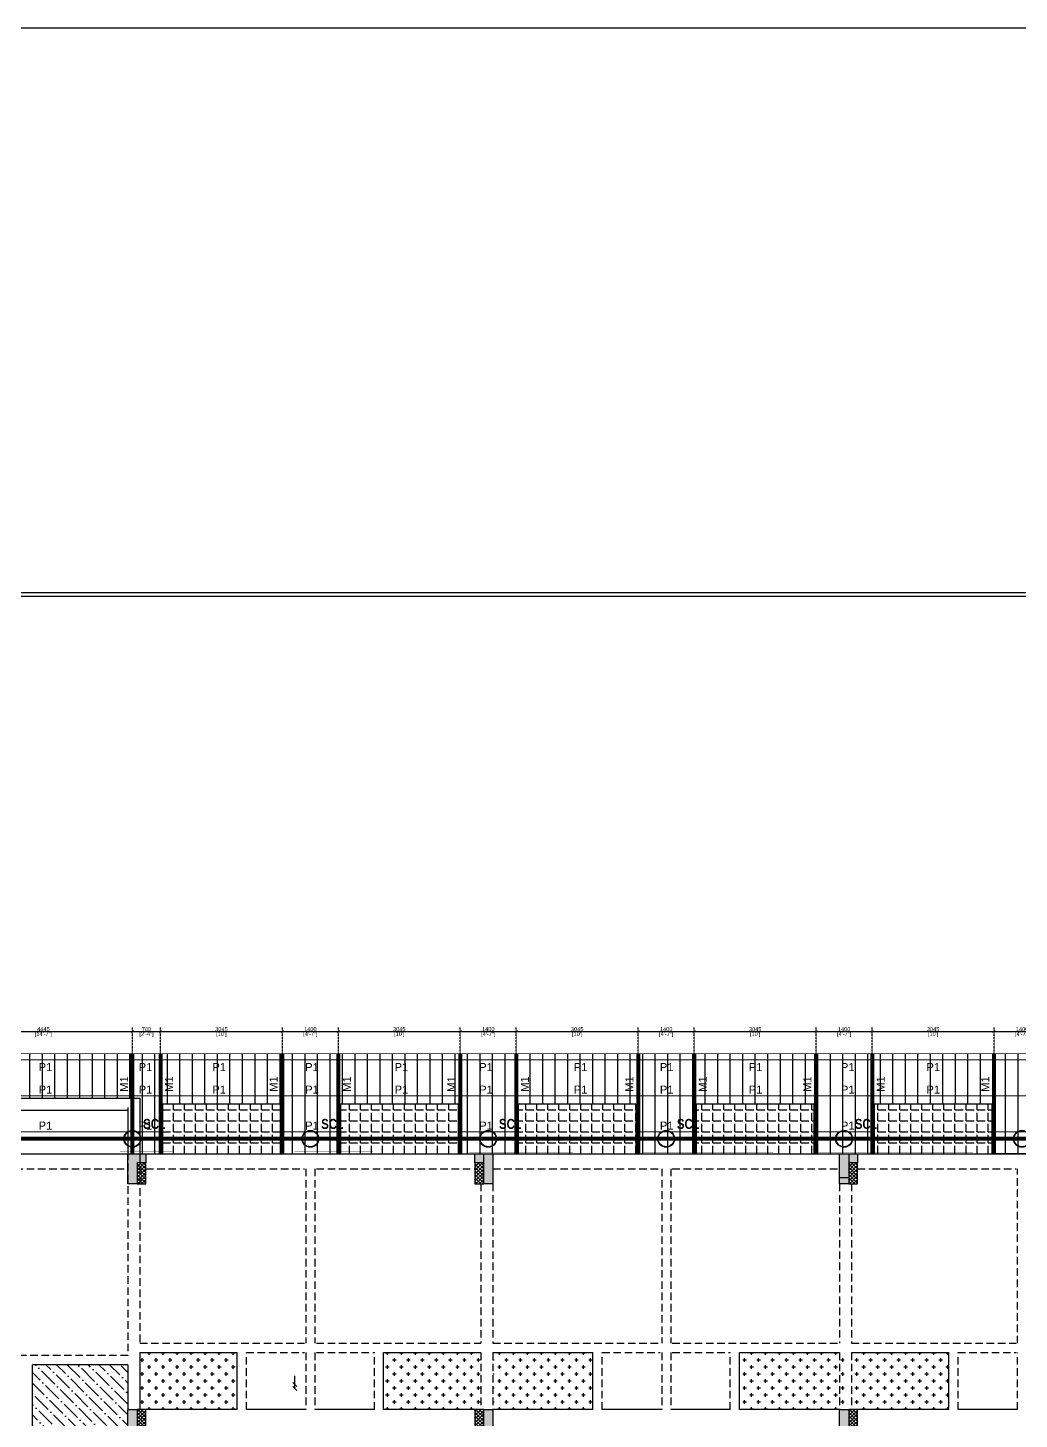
# Model space of a CAD drawing. Header units: millimetres. Extents: x 149548 to 2069915, y -1587483 to -1219800.
# Drawn here: x 1849325 to 1874092, y -1507633 to -1472868 of the extents above; entities that cross this region are included whole.
import ezdxf

# ---------------------------------------------------------------- set-up
doc = ezdxf.new("R2010")
doc.units = ezdxf.units.MM
doc.header["$MEASUREMENT"] = 0
doc.header["$PDMODE"] = 98
for name, pattern in [('ACAD_ISO02W100', [15, 12, -3]), ('CONTINOUS', [0]), ('DASHED', [0.75, 0.5, -0.25]), ('HIDDEN', [0.375, 0.25, -0.125])]:
    doc.linetypes.add(name, pattern=pattern)
doc.layers.add('BEAM NO.', color=7, linetype='Continuous', lineweight=30)
doc.layers.add('DETAIL', color=1, linetype='Continuous', lineweight=25)
for name, color, linetype in [('BEAM-230X450', 31, 'Continuous'), ('BEAM-230X600', 150, 'Continuous'), ('BEAM-300X600', 4, 'Continuous'), ('BEAM-300X900', 35, 'Continuous'), ('BEAM-375X900', 22, 'Continuous'), ('BEAM-450X750', 134, 'Continuous'), ('Projection', 5, 'Continuous'), ('Roof', 7, 'Continuous'), ('SHED', 7, 'Continuous'), ('Steel Col', 2, 'Continuous'), ('Str. Layout', 7, 'Continuous'), ('STR.COLUMN', 1, 'Continuous'), ('SUNK-HATCH', 8, 'Continuous')]:
    doc.layers.add(name, color=color, linetype=linetype)
doc.styles.add('G3-TEXT', font='ARIALNB.TTF', dxfattribs={"height": 3})
doc.styles.add('RS', font='romans.shx', dxfattribs={"width": 0.9})
doc.styles.get("Standard").update_dxf_attribs({"font": 'arial.ttf'})
doc.styles.add('style1', font='arial.ttf')
doc.dimstyles.new('DIM 1-50', dxfattribs={"dimtxt": 100, "dimasz": 75, "dimexe": 100, "dimexo": 1, "dimgap": 10, "dimtad": 1, "dimdec": 0, "dimrnd": 5, "dimzin": 0, "dimdsep": 46, "dimtxsty": 'Standard', "dimblk": 'ARCHTICK', "dimcen": 100, "dimdle": 100, "dimclrd": 256, "dimclre": 256, "dimclrt": 256, "dimadec": 0, "dimazin": 0, "dimtfac": 1, "dimtdec": 0, "dimtix": 1, "dimtofl": 0, "dimtmove": 1, "dimatfit": 3, "dimldrblk": 'OPEN90', "dimfxl": 1, "dimtolj": 1, "dimtzin": 0, "dimlwd": -1, "dimlwe": -1, "dimarcsym": 0})
doc.dimstyles.new('KRUNAL-MM', dxfattribs={"dimtxt": 50, "dimasz": 35, "dimexe": 25, "dimexo": 0, "dimgap": 15, "dimtad": 1, "dimdec": 0, "dimzin": 0, "dimdsep": 46, "dimtxsty": 'RS', "dimblk": 'OBLIQUE', "dimcen": 0, "dimdle": 25, "dimclrd": 256, "dimclre": 256, "dimclrt": 7, "dimadec": 0, "dimazin": 0, "dimtfac": 1, "dimtdec": 0, "dimtix": 1, "dimtmove": 0, "dimatfit": 2, "dimfxl": 1, "dimtolj": 1, "dimtzin": 0, "dimlwd": -1, "dimlwe": -1, "dimarcsym": 0})
pattern_1 = [(0, (38788.41986784874, -101253.6091188269), (175, 175), [87.5, -262.5]), (90, (38832.16986784874, -101297.3591188269), (-175, 175), [87.5, -262.5])]
pattern_2 = [(0, (38788.41986784874, -101253.6091188269), (0, 275), [200, -75]), (90, (38788.41986784874, -101253.6091188269), (-275, 1.683889348827611e-14), [200, -75])]

# ---------------------------------------------------------------- blocks, each defined once
blk = doc.blocks.new('Steel Col')
at = {"layer": 'Steel Col', "color": 2}
for radius in [210, 200]:
    blk.add_circle((1997102.074790691, -1500610.347027284), radius, dxfattribs=at)
blk = doc.blocks.new('Elevation_Col')
at = {"layer": 'Steel Col', "color": 251}
for p in [(-192843.4698170533, 101236.5403035535), (-188398.4698170533, 101236.5403026594), (-183953.4698170533, 101236.5403026594), (-179505.9426342857, 101236.5309587775), (-175063.4698170533, 101236.5403026615), (-170618.4698170533, 101236.5403026612), (-166173.4698170533, 101236.5403026594), (-161728.4698170533, 101236.5403026612), (-157283.4698170533, 101236.5403026594), (-152838.4698170533, 101236.5403026612), (-148393.4698170533, 101236.5403038862), (-143948.4698170533, 101236.5403052568), (-183950.9667838672, 78274.65156425373), (-179507.382408431, 78274.65156425373), (-175062.1999035315, 78274.65156425373), (-170617.0173986317, 78274.65156425373), (-166170.9678249373, 78274.65156425373), (-161725.9678249373, 78274.65156425373), (-157280.9667792073, 78274.65156425373)]:
    blk.add_blockref('Steel Col', p, dxfattribs=at)
blk = doc.blocks.new('Roof_SF Lvl')
at = {"layer": 'Roof', "transparency": 33554559}
h = blk.add_hatch(dxfattribs=at)
h.set_pattern_fill('ANSI31', color=8, scale=2500.000000000006, angle=45)
h.set_pattern_definition([(90, (0, 0), (-312.5, 1.91351062366774e-14), [])])
h.paths.add_polyline_path([(1842697.024841111, -1499612.477389303), (1852054.524842002, -1499612.477389315), (1852054.524842007, -1501001.041807453), (1852696.980490111, -1501001.041807456), (1852696.980490111, -1499751.041807399), (1855626.980490111, -1499751.041807399), (1855626.980490111, -1501001.041807454), (1857142.024841997, -1501001.041807399), (1857142.024841997, -1499751.041807399), (1860072.024841997, -1499751.041807399), (1860072.024841997, -1501001.041807454), (1861587.024841997, -1501001.041807399), (1861587.024841997, -1499751.041807399), (1864517.024841997, -1499751.041777981), (1864517.024854548, -1501001.041807454), (1866032.069193884, -1501001.041807399), (1866032.069193884, -1499751.041807399), (1868962.069193884, -1499751.041807399), (1868962.069193884, -1501001.041807455), (1870477.069193884, -1501001.041807399), (1870477.069193884, -1499751.041807399), (1873407.069193884, -1499751.041807399), (1873407.069193884, -1501001.041807455), (1874922.113545771, -1501001.041807399), (1874922.113545771, -1499751.041807399), (1877852.113545771, -1499751.041807399), (1877852.113545771, -1501001.041807455), (1883524.524841997, -1501001.041807456), (1883524.524846952, -1501930.718021692), (1897217.497635167, -1498501.041807456), (1842697.024841113, -1498501.041807452)])
at = {"layer": 'Roof', "color": 6, "const_width": 10}
blk.add_lwpolyline([(1897224.497351541, -1498501.041807456), (1883525.314349696, -1501930.520376128), (1883524.524846952, -1501001.041807456), (1842697.024841114, -1501001.192797584), (1842697.02484111, -1498501.041807452)], close=True, dxfattribs=at)
blk = doc.blocks.new('COL')
at = {"layer": 'STR.COLUMN', "transparency": 33554687}
h = blk.add_hatch(color=256, dxfattribs=at)
h.dxf.hatch_style = 1
h.paths.add_polyline_path([(1813036.104974094, -1399748.806724623), (1813486.104974095, -1399748.806724623), (1813486.104974095, -1399978.806724624), (1813266.104974095, -1399978.806724624), (1813266.104974095, -1400498.806724623), (1813036.104974094, -1400498.806724623)])
at = {"layer": 'STR.COLUMN'}
h = blk.add_hatch(dxfattribs=at)
h.set_pattern_fill('ANSI37', color=8, scale=500)
h.set_pattern_definition([(45, (-37779.99999999953, -222356.3531173824), (-44.19417382415923, 44.19417382415923), []), (135, (-37779.99999999953, -222356.3531173824), (-44.19417382415922, -44.19417382415921), [])])
h.paths.add_polyline_path([(1813266.104974095, -1400498.806724623), (1813486.104974095, -1400498.806724623), (1813486.104974095, -1399978.806724624), (1813266.104974095, -1399978.806724624)])
at = {"layer": 'STR.COLUMN', "transparency": 33554687}
h = blk.add_hatch(color=256, dxfattribs=at)
h.dxf.hatch_style = 1
h.paths.add_polyline_path([(1822156.104974095, -1399748.806724623), (1822156.104974095, -1400498.806724623), (1821926.104974095, -1400498.806724623), (1821926.104974095, -1399978.806724624), (1821706.104974095, -1399978.806724624), (1821706.104974095, -1399748.806724623)])
at = {"layer": 'STR.COLUMN'}
h = blk.add_hatch(dxfattribs=at)
h.set_pattern_fill('ANSI37', color=8, scale=500)
h.set_pattern_definition([(45, (-29339.99999999953, -222356.3531173824), (-44.19417382415923, 44.19417382415923), []), (135, (-29339.99999999953, -222356.3531173824), (-44.19417382415922, -44.19417382415921), [])])
h.paths.add_polyline_path([(1821706.104974095, -1400498.806724623), (1821926.104974095, -1400498.806724623), (1821926.104974095, -1399978.806724624), (1821706.104974095, -1399978.806724624)])
at = {"layer": 'STR.COLUMN', "transparency": 33554687}
h = blk.add_hatch(color=256, dxfattribs=at)
h.dxf.hatch_style = 1
h.paths.add_polyline_path([(1821926.104974095, -1399748.806724623), (1821926.104974095, -1400498.806724623), (1822156.104974095, -1400498.806724623), (1822156.104974095, -1399748.806724623)])
h = blk.add_hatch(color=256, dxfattribs=at)
h.dxf.hatch_style = 1
h.paths.add_polyline_path([(1830816.104974095, -1399748.806724623), (1830816.104974095, -1400348.806724623), (1831046.104974095, -1400348.806724623), (1831046.104974095, -1399748.806724623)])
h = blk.add_hatch(color=256, dxfattribs=at)
h.dxf.hatch_style = 1
h.paths.add_polyline_path([(1830816.104974095, -1399748.806724623), (1831266.104974095, -1399748.806724623), (1831266.104974095, -1399978.806724624), (1831046.104974095, -1399978.806724624), (1831046.104974095, -1400498.806724623), (1830816.104974095, -1400498.806724623)])
at = {"layer": 'STR.COLUMN'}
h = blk.add_hatch(dxfattribs=at)
h.set_pattern_fill('ANSI37', color=8, scale=500)
h.set_pattern_definition([(45, (-19999.99999999953, -222356.3531173824), (-44.19417382415923, 44.19417382415923), []), (135, (-19999.99999999953, -222356.3531173824), (-44.19417382415922, -44.19417382415921), [])])
h.paths.add_polyline_path([(1831046.104974095, -1400498.806724623), (1831266.104974095, -1400498.806724623), (1831266.104974095, -1399978.806724624), (1831046.104974095, -1399978.806724624)])
at = {"layer": 'STR.COLUMN', "transparency": 33554687}
h = blk.add_hatch(color=256, dxfattribs=at)
h.dxf.hatch_style = 1
h.paths.add_polyline_path([(1813036.104974095, -1406888.806724623), (1813036.104974095, -1406138.806724623), (1813266.104974095, -1406138.806724623), (1813266.104974095, -1406888.806724623)])
at = {"layer": 'STR.COLUMN'}
h = blk.add_hatch(dxfattribs=at)
h.set_pattern_fill('ANSI37', color=8, scale=500)
h.set_pattern_definition([(45, (-37779.99999999953, -228746.3531173824), (-44.19417382415923, 44.19417382415923), []), (135, (-37779.99999999953, -228746.3531173824), (-44.19417382415922, -44.19417382415921), [])])
h.paths.add_polyline_path([(1813266.104974095, -1406888.806724623), (1813486.104974095, -1406888.806724623), (1813486.104974095, -1406138.806724623), (1813266.104974095, -1406138.806724623)])
h = blk.add_hatch(dxfattribs=at)
h.set_pattern_fill('ANSI37', color=8, scale=500)
h.set_pattern_definition([(45, (-29339.99999999953, -228746.3531173824), (-44.19417382415923, 44.19417382415923), []), (135, (-29339.99999999953, -228746.3531173824), (-44.19417382415922, -44.19417382415921), [])])
h.paths.add_polyline_path([(1821706.104974095, -1406888.806724623), (1821926.104974095, -1406888.806724623), (1821926.104974095, -1406138.806724623), (1821706.104974095, -1406138.806724623)])
at = {"layer": 'STR.COLUMN', "transparency": 33554687}
h = blk.add_hatch(color=256, dxfattribs=at)
h.dxf.hatch_style = 1
h.paths.add_polyline_path([(1821926.104974095, -1406888.806724623), (1821926.104974095, -1406138.806724623), (1822156.104974095, -1406138.806724623), (1822156.104974095, -1406888.806724623)])
h = blk.add_hatch(color=256, dxfattribs=at)
h.dxf.hatch_style = 1
h.paths.add_polyline_path([(1830816.104974095, -1406888.806724623), (1830816.104974095, -1406138.806724623), (1831046.104974095, -1406138.806724623), (1831046.104974095, -1406888.806724623)])
at = {"layer": 'STR.COLUMN'}
h = blk.add_hatch(dxfattribs=at)
h.set_pattern_fill('ANSI37', color=8, scale=500)
h.set_pattern_definition([(45, (-19999.99999999953, -228746.3531173824), (-44.19417382415923, 44.19417382415923), []), (135, (-19999.99999999953, -228746.3531173824), (-44.19417382415922, -44.19417382415921), [])])
h.paths.add_polyline_path([(1831046.104974095, -1406888.806724623), (1831266.104974095, -1406888.806724623), (1831266.104974095, -1406138.806724623), (1831046.104974095, -1406138.806724623)])
at = {"layer": 'STR.COLUMN', "color": 5}
for points in [[(1813036.104974094, -1399748.806724623), (1813486.104974095, -1399748.806724623), (1813486.104974095, -1399978.806724624), (1813266.104974095, -1399978.806724624), (1813266.104974095, -1400498.806724623), (1813036.104974094, -1400498.806724623), (1813036.104974094, -1399748.806724623)], [(1830816.104974095, -1399748.806724623), (1831046.104974095, -1399748.806724623), (1831046.104974095, -1400348.806724623), (1830816.104974095, -1400348.806724623), (1830816.104974095, -1399748.806724623)], [(1830816.104974095, -1399748.806724623), (1831266.104974095, -1399748.806724623), (1831266.104974095, -1399978.806724624), (1831046.104974095, -1399978.806724624), (1831046.104974095, -1400498.806724623), (1830816.104974095, -1400498.806724623), (1830816.104974095, -1399748.806724623)], [(1813036.104974095, -1406138.806724623), (1813266.104974095, -1406138.806724623), (1813266.104974095, -1406888.806724623), (1813036.104974095, -1406888.806724623), (1813036.104974095, -1406138.806724623)], [(1830816.104974095, -1406138.806724623), (1831046.104974095, -1406138.806724623), (1831046.104974095, -1406888.806724623), (1830816.104974095, -1406888.806724623), (1830816.104974095, -1406138.806724623)]]:
    blk.add_lwpolyline(points, dxfattribs=at)
for points in [[(1813266.104974095, -1400498.806724623), (1813486.104974095, -1400498.806724623), (1813486.104974095, -1399978.806724624), (1813266.104974095, -1399978.806724624)], [(1822156.104974095, -1399748.806724623), (1822156.104974095, -1400498.806724623), (1821926.104974095, -1400498.806724623), (1821926.104974095, -1399978.806724624), (1821706.104974095, -1399978.806724624), (1821706.104974095, -1399748.806724623)], [(1821706.104974095, -1400498.806724623), (1821926.104974095, -1400498.806724623), (1821926.104974095, -1399978.806724624), (1821706.104974095, -1399978.806724624)], [(1821926.104974095, -1399748.806724623), (1822156.104974095, -1399748.806724623), (1822156.104974095, -1400498.806724623), (1821926.104974095, -1400498.806724623)], [(1831046.104974095, -1400498.806724623), (1831266.104974095, -1400498.806724623), (1831266.104974095, -1399978.806724624), (1831046.104974095, -1399978.806724624)], [(1813266.104974095, -1406888.806724623), (1813486.104974095, -1406888.806724623), (1813486.104974095, -1406138.806724623), (1813266.104974095, -1406138.806724623)], [(1821706.104974095, -1406888.806724623), (1821926.104974095, -1406888.806724623), (1821926.104974095, -1406138.806724623), (1821706.104974095, -1406138.806724623)], [(1822156.104974095, -1406138.806724623), (1822156.104974095, -1406888.806724623), (1821926.104974095, -1406888.806724623), (1821926.104974095, -1406138.806724623)], [(1831046.104974095, -1406888.806724623), (1831266.104974095, -1406888.806724623), (1831266.104974095, -1406138.806724623), (1831046.104974095, -1406138.806724623)]]:
    blk.add_lwpolyline(points, close=True, dxfattribs=at)
blk = doc.blocks.new('_Oblique')
at = {"color": 0, "linetype": 'ByBlock', "lineweight": -2}
blk.add_line((-0.5, -0.5), (0.5, 0.5), dxfattribs=at)
blk = doc.blocks.new('_ArchTick')
at = {"color": 0, "linetype": 'ByBlock', "const_width": 0.15}
blk.add_lwpolyline([(-0.5, -0.5), (0.5, 0.5)], dxfattribs=at)
blk = doc.blocks.new('*D274')
at = {"layer": 'Defpoints', "color": 0}
for p in [(1851937.024841487, -1497948.76038163), (1847492.024841487, -1498501.041808681), (1851937.024841487, -1498501.041808681)]:
    blk.add_point(p, dxfattribs=at)
at = {"layer": 'DETAIL', "linetype": 'ACAD_ISO02W100'}
blk.add_line((1847392.024841487, -1497948.76038163), (1852037.024841487, -1497948.76038163), dxfattribs=at)
at = {"layer": 'DETAIL', "linetype": 'DASHED'}
for p, q in [((1847492.024841487, -1498500.041808681), (1847492.024841487, -1497848.76038163)), ((1851937.024841487, -1498500.041808681), (1851937.024841487, -1497848.76038163))]:
    blk.add_line(p, q, dxfattribs=at)
at = {"layer": 'DETAIL', "linetype": 'ByBlock', "xscale": 75, "yscale": 75, "zscale": 75, "rotation": 180}
blk.add_blockref('_ArchTick', (1847492.024841487, -1497948.76038163), dxfattribs=at)
at = {"layer": 'DETAIL', "linetype": 'ByBlock', "xscale": 75, "yscale": 75, "zscale": 75}
blk.add_blockref('_ArchTick', (1851937.024841487, -1497948.76038163), dxfattribs=at)
at = {"layer": 'DETAIL', "char_height": 100, "attachment_point": 5}
for s, insert in [('\\A1;[14\'-7"]', (1849714.524841487, -1498022.846329789)), ('\\A1;4445', (1849714.524841487, -1497887.90772133))]:
    blk.add_mtext(s, dxfattribs=dict(at, insert=insert))
blk = doc.blocks.new('_Open90')
at = {"color": 0, "linetype": 'ByBlock', "lineweight": -2}
for p, q in [((0, 0), (-1, 0)), ((-0.5, 0.5), (0, 0)), ((0, 0), (-0.5, -0.5))]:
    blk.add_line(p, q, dxfattribs=at)
blk = doc.blocks.new('*D275')
at = {"layer": 'Defpoints', "color": 0}
for p in [(1852639.295858565, -1497948.76038163), (1851937.024841487, -1498501.041808681), (1852639.295858565, -1498501.041807453)]:
    blk.add_point(p, dxfattribs=at)
at = {"layer": 'DETAIL', "linetype": 'ACAD_ISO02W100'}
blk.add_line((1851837.024841487, -1497948.76038163), (1852739.295858565, -1497948.76038163), dxfattribs=at)
at = {"layer": 'DETAIL', "linetype": 'DASHED'}
for p, q in [((1851937.024841487, -1498500.041808681), (1851937.024841487, -1497848.76038163)), ((1852639.295858565, -1498500.041807453), (1852639.295858565, -1497848.76038163))]:
    blk.add_line(p, q, dxfattribs=at)
at = {"layer": 'DETAIL', "linetype": 'ByBlock', "xscale": 75, "yscale": 75, "zscale": 75, "rotation": 180}
blk.add_blockref('_ArchTick', (1851937.024841487, -1497948.76038163), dxfattribs=at)
at = {"layer": 'DETAIL', "linetype": 'ByBlock', "xscale": 75, "yscale": 75, "zscale": 75}
blk.add_blockref('_ArchTick', (1852639.295858565, -1497948.76038163), dxfattribs=at)
at = {"layer": 'DETAIL', "char_height": 100, "attachment_point": 5}
for s, insert in [('\\A1;[2\'-4"]', (1852288.160350026, -1498022.846329789)), ('\\A1;700', (1852288.160350026, -1497887.703082858))]:
    blk.add_mtext(s, dxfattribs=dict(at, insert=insert))
blk = doc.blocks.new('*D276')
at = {"layer": 'Defpoints', "color": 0}
for p in [(1855683.006365815, -1497948.76038163), (1852639.295858565, -1498501.041807453), (1855683.006365815, -1498501.041807453)]:
    blk.add_point(p, dxfattribs=at)
at = {"layer": 'DETAIL', "linetype": 'ACAD_ISO02W100'}
blk.add_line((1852539.295858565, -1497948.76038163), (1855783.006365815, -1497948.76038163), dxfattribs=at)
at = {"layer": 'DETAIL', "linetype": 'DASHED'}
for p, q in [((1852639.295858565, -1498500.041807453), (1852639.295858565, -1497848.76038163)), ((1855683.006365815, -1498500.041807453), (1855683.006365815, -1497848.76038163))]:
    blk.add_line(p, q, dxfattribs=at)
at = {"layer": 'DETAIL', "linetype": 'ByBlock', "xscale": 75, "yscale": 75, "zscale": 75, "rotation": 180}
blk.add_blockref('_ArchTick', (1852639.295858565, -1497948.76038163), dxfattribs=at)
at = {"layer": 'DETAIL', "linetype": 'ByBlock', "xscale": 75, "yscale": 75, "zscale": 75}
blk.add_blockref('_ArchTick', (1855683.006365815, -1497948.76038163), dxfattribs=at)
at = {"layer": 'DETAIL', "char_height": 100, "attachment_point": 5}
for s, insert in [('\\A1;3045', (1854161.15111219, -1497887.668976446)), ("\\A1;[10']", (1854161.15111219, -1498022.846329789))]:
    blk.add_mtext(s, dxfattribs=dict(at, insert=insert))
blk = doc.blocks.new('*D277')
at = {"layer": 'Defpoints', "color": 0}
for p in [(1857082.880234001, -1497948.76038163), (1855683.006365815, -1498501.041807453), (1857082.880234001, -1498501.041807453)]:
    blk.add_point(p, dxfattribs=at)
at = {"layer": 'DETAIL', "linetype": 'ACAD_ISO02W100'}
blk.add_line((1855583.006365815, -1497948.76038163), (1857182.880234001, -1497948.76038163), dxfattribs=at)
at = {"layer": 'DETAIL', "linetype": 'DASHED'}
for p, q in [((1855683.006365815, -1498500.041807453), (1855683.006365815, -1497848.76038163)), ((1857082.880234001, -1498500.041807453), (1857082.880234001, -1497848.76038163))]:
    blk.add_line(p, q, dxfattribs=at)
at = {"layer": 'DETAIL', "linetype": 'ByBlock', "xscale": 75, "yscale": 75, "zscale": 75, "rotation": 180}
blk.add_blockref('_ArchTick', (1855683.006365815, -1497948.76038163), dxfattribs=at)
at = {"layer": 'DETAIL', "linetype": 'ByBlock', "xscale": 75, "yscale": 75, "zscale": 75}
blk.add_blockref('_ArchTick', (1857082.880234001, -1497948.76038163), dxfattribs=at)
at = {"layer": 'DETAIL', "char_height": 100, "attachment_point": 5}
for s, insert in [('\\A1;[4\'-7"]', (1856382.943299908, -1498022.641691317)), ('\\A1;1400', (1856382.943299908, -1497887.703082858))]:
    blk.add_mtext(s, dxfattribs=dict(at, insert=insert))
blk = doc.blocks.new('*D278')
at = {"layer": 'Defpoints', "color": 0}
for p in [(1860128.188870715, -1497948.76038163), (1857082.880234001, -1498501.041807453), (1860128.188870715, -1498501.041807453)]:
    blk.add_point(p, dxfattribs=at)
at = {"layer": 'DETAIL', "linetype": 'ACAD_ISO02W100'}
blk.add_line((1856982.880234001, -1497948.76038163), (1860228.188870715, -1497948.76038163), dxfattribs=at)
at = {"layer": 'DETAIL', "linetype": 'DASHED'}
for p, q in [((1857082.880234001, -1498500.041807453), (1857082.880234001, -1497848.76038163)), ((1860128.188870715, -1498500.041807453), (1860128.188870715, -1497848.76038163))]:
    blk.add_line(p, q, dxfattribs=at)
at = {"layer": 'DETAIL', "linetype": 'ByBlock', "xscale": 75, "yscale": 75, "zscale": 75, "rotation": 180}
blk.add_blockref('_ArchTick', (1857082.880234001, -1497948.76038163), dxfattribs=at)
at = {"layer": 'DETAIL', "linetype": 'ByBlock', "xscale": 75, "yscale": 75, "zscale": 75}
blk.add_blockref('_ArchTick', (1860128.188870715, -1497948.76038163), dxfattribs=at)
at = {"layer": 'DETAIL', "char_height": 100, "attachment_point": 5}
for s, insert in [('\\A1;3045', (1858605.534552358, -1497887.668976446)), ("\\A1;[10']", (1858605.534552358, -1498022.846329789))]:
    blk.add_mtext(s, dxfattribs=dict(at, insert=insert))
blk = doc.blocks.new('*D279')
at = {"layer": 'Defpoints', "color": 0}
for p in [(1861528.062738901, -1497948.76038163), (1860128.188870715, -1498501.041807453), (1861528.062738901, -1498501.041807453)]:
    blk.add_point(p, dxfattribs=at)
at = {"layer": 'DETAIL', "linetype": 'ACAD_ISO02W100'}
blk.add_line((1860028.188870715, -1497948.76038163), (1861628.062738901, -1497948.76038163), dxfattribs=at)
at = {"layer": 'DETAIL', "linetype": 'DASHED'}
for p, q in [((1860128.188870715, -1498500.041807453), (1860128.188870715, -1497848.76038163)), ((1861528.062738901, -1498500.041807453), (1861528.062738901, -1497848.76038163))]:
    blk.add_line(p, q, dxfattribs=at)
at = {"layer": 'DETAIL', "linetype": 'ByBlock', "xscale": 75, "yscale": 75, "zscale": 75, "rotation": 180}
blk.add_blockref('_ArchTick', (1860128.188870715, -1497948.76038163), dxfattribs=at)
at = {"layer": 'DETAIL', "linetype": 'ByBlock', "xscale": 75, "yscale": 75, "zscale": 75}
blk.add_blockref('_ArchTick', (1861528.062738901, -1497948.76038163), dxfattribs=at)
at = {"layer": 'DETAIL', "char_height": 100, "attachment_point": 5}
for s, insert in [('\\A1;[4\'-7"]', (1860828.125804808, -1498022.641691317)), ('\\A1;1400', (1860828.125804808, -1497887.703082858))]:
    blk.add_mtext(s, dxfattribs=dict(at, insert=insert))
blk = doc.blocks.new('*D280')
at = {"layer": 'Defpoints', "color": 0}
for p in [(1864573.371375614, -1497948.76038163), (1861528.062738901, -1498501.041807453), (1864573.371375614, -1498501.041807454)]:
    blk.add_point(p, dxfattribs=at)
at = {"layer": 'DETAIL', "linetype": 'ACAD_ISO02W100'}
blk.add_line((1861428.062738901, -1497948.76038163), (1864673.371375614, -1497948.76038163), dxfattribs=at)
at = {"layer": 'DETAIL', "linetype": 'DASHED'}
for p, q in [((1861528.062738901, -1498500.041807453), (1861528.062738901, -1497848.76038163)), ((1864573.371375614, -1498500.041807454), (1864573.371375614, -1497848.76038163))]:
    blk.add_line(p, q, dxfattribs=at)
at = {"layer": 'DETAIL', "linetype": 'ByBlock', "xscale": 75, "yscale": 75, "zscale": 75, "rotation": 180}
blk.add_blockref('_ArchTick', (1861528.062738901, -1497948.76038163), dxfattribs=at)
at = {"layer": 'DETAIL', "linetype": 'ByBlock', "xscale": 75, "yscale": 75, "zscale": 75}
blk.add_blockref('_ArchTick', (1864573.371375614, -1497948.76038163), dxfattribs=at)
at = {"layer": 'DETAIL', "char_height": 100, "attachment_point": 5}
for s, insert in [('\\A1;3045', (1863050.717057257, -1497887.668976446)), ("\\A1;[10']", (1863050.717057257, -1498022.846329789))]:
    blk.add_mtext(s, dxfattribs=dict(at, insert=insert))
blk = doc.blocks.new('*D281')
at = {"layer": 'Defpoints', "color": 0}
for p in [(1865973.2452438, -1497948.76038163), (1864573.371375614, -1498501.041807454), (1865973.2452438, -1498501.041807454)]:
    blk.add_point(p, dxfattribs=at)
at = {"layer": 'DETAIL', "linetype": 'ACAD_ISO02W100'}
blk.add_line((1864473.371375614, -1497948.76038163), (1866073.2452438, -1497948.76038163), dxfattribs=at)
at = {"layer": 'DETAIL', "linetype": 'DASHED'}
for p, q in [((1864573.371375614, -1498500.041807454), (1864573.371375614, -1497848.76038163)), ((1865973.2452438, -1498500.041807454), (1865973.2452438, -1497848.76038163))]:
    blk.add_line(p, q, dxfattribs=at)
at = {"layer": 'DETAIL', "linetype": 'ByBlock', "xscale": 75, "yscale": 75, "zscale": 75, "rotation": 180}
blk.add_blockref('_ArchTick', (1864573.371375614, -1497948.76038163), dxfattribs=at)
at = {"layer": 'DETAIL', "linetype": 'ByBlock', "xscale": 75, "yscale": 75, "zscale": 75}
blk.add_blockref('_ArchTick', (1865973.2452438, -1497948.76038163), dxfattribs=at)
at = {"layer": 'DETAIL', "char_height": 100, "attachment_point": 5}
for s, insert in [('\\A1;[4\'-7"]', (1865273.308309707, -1498022.641691317)), ('\\A1;1400', (1865273.308309707, -1497887.703082858))]:
    blk.add_mtext(s, dxfattribs=dict(at, insert=insert))
blk = doc.blocks.new('*D282')
at = {"layer": 'Defpoints', "color": 0}
for p in [(1869019.420949309, -1497948.76038163), (1865973.2452438, -1498501.041807454), (1869019.420949309, -1498501.041807454)]:
    blk.add_point(p, dxfattribs=at)
at = {"layer": 'DETAIL', "linetype": 'ACAD_ISO02W100'}
blk.add_line((1865873.2452438, -1497948.76038163), (1869119.420949309, -1497948.76038163), dxfattribs=at)
at = {"layer": 'DETAIL', "linetype": 'DASHED'}
for p, q in [((1865973.2452438, -1498500.041807454), (1865973.2452438, -1497848.76038163)), ((1869019.420949309, -1498500.041807454), (1869019.420949309, -1497848.76038163))]:
    blk.add_line(p, q, dxfattribs=at)
at = {"layer": 'DETAIL', "linetype": 'ByBlock', "xscale": 75, "yscale": 75, "zscale": 75, "rotation": 180}
blk.add_blockref('_ArchTick', (1865973.2452438, -1497948.76038163), dxfattribs=at)
at = {"layer": 'DETAIL', "linetype": 'ByBlock', "xscale": 75, "yscale": 75, "zscale": 75}
blk.add_blockref('_ArchTick', (1869019.420949309, -1497948.76038163), dxfattribs=at)
at = {"layer": 'DETAIL', "char_height": 100, "attachment_point": 5}
for s, insert in [('\\A1;3045', (1867496.333096555, -1497887.668976446)), ("\\A1;[10']", (1867496.333096555, -1498022.846329789))]:
    blk.add_mtext(s, dxfattribs=dict(at, insert=insert))
blk = doc.blocks.new('*D283')
at = {"layer": 'Defpoints', "color": 0}
for p in [(1870419.294817495, -1497948.76038163), (1869019.420949309, -1498501.041807454), (1870419.294817495, -1498501.041807454)]:
    blk.add_point(p, dxfattribs=at)
at = {"layer": 'DETAIL', "linetype": 'ACAD_ISO02W100'}
blk.add_line((1868919.420949309, -1497948.76038163), (1870519.294817495, -1497948.76038163), dxfattribs=at)
at = {"layer": 'DETAIL', "linetype": 'DASHED'}
for p, q in [((1869019.420949309, -1498500.041807454), (1869019.420949309, -1497848.76038163)), ((1870419.294817495, -1498500.041807454), (1870419.294817495, -1497848.76038163))]:
    blk.add_line(p, q, dxfattribs=at)
at = {"layer": 'DETAIL', "linetype": 'ByBlock', "xscale": 75, "yscale": 75, "zscale": 75, "rotation": 180}
blk.add_blockref('_ArchTick', (1869019.420949309, -1497948.76038163), dxfattribs=at)
at = {"layer": 'DETAIL', "linetype": 'ByBlock', "xscale": 75, "yscale": 75, "zscale": 75}
blk.add_blockref('_ArchTick', (1870419.294817495, -1497948.76038163), dxfattribs=at)
at = {"layer": 'DETAIL', "char_height": 100, "attachment_point": 5}
for s, insert in [('\\A1;[4\'-7"]', (1869719.357883402, -1498022.641691317)), ('\\A1;1400', (1869719.357883402, -1497887.703082858))]:
    blk.add_mtext(s, dxfattribs=dict(at, insert=insert))
blk = doc.blocks.new('*D284')
at = {"layer": 'Defpoints', "color": 0}
for p in [(1873464.420949309, -1497948.76038163), (1870419.294817495, -1498501.041807454), (1873464.420949309, -1498501.041807454)]:
    blk.add_point(p, dxfattribs=at)
at = {"layer": 'DETAIL', "linetype": 'ACAD_ISO02W100'}
blk.add_line((1870319.294817495, -1497948.76038163), (1873564.420949309, -1497948.76038163), dxfattribs=at)
at = {"layer": 'DETAIL', "linetype": 'DASHED'}
for p, q in [((1870419.294817495, -1498500.041807454), (1870419.294817495, -1497848.76038163)), ((1873464.420949309, -1498500.041807454), (1873464.420949309, -1497848.76038163))]:
    blk.add_line(p, q, dxfattribs=at)
at = {"layer": 'DETAIL', "linetype": 'ByBlock', "xscale": 75, "yscale": 75, "zscale": 75, "rotation": 180}
blk.add_blockref('_ArchTick', (1870419.294817495, -1497948.76038163), dxfattribs=at)
at = {"layer": 'DETAIL', "linetype": 'ByBlock', "xscale": 75, "yscale": 75, "zscale": 75}
blk.add_blockref('_ArchTick', (1873464.420949309, -1497948.76038163), dxfattribs=at)
at = {"layer": 'DETAIL', "char_height": 100, "attachment_point": 5}
for s, insert in [('\\A1;3045', (1871941.857883402, -1497887.668976446)), ("\\A1;[10']", (1871941.857883402, -1498022.846329789))]:
    blk.add_mtext(s, dxfattribs=dict(at, insert=insert))
blk = doc.blocks.new('*D285')
at = {"layer": 'Defpoints', "color": 0}
for p in [(1874864.294817495, -1497948.76038163), (1873464.420949309, -1498501.041807454), (1874864.294817495, -1498501.041807454)]:
    blk.add_point(p, dxfattribs=at)
at = {"layer": 'DETAIL', "linetype": 'ACAD_ISO02W100'}
blk.add_line((1873364.420949309, -1497948.76038163), (1874964.294817495, -1497948.76038163), dxfattribs=at)
at = {"layer": 'DETAIL', "linetype": 'DASHED'}
for p, q in [((1873464.420949309, -1498500.041807454), (1873464.420949309, -1497848.76038163)), ((1874864.294817495, -1498500.041807454), (1874864.294817495, -1497848.76038163))]:
    blk.add_line(p, q, dxfattribs=at)
at = {"layer": 'DETAIL', "linetype": 'ByBlock', "xscale": 75, "yscale": 75, "zscale": 75, "rotation": 180}
blk.add_blockref('_ArchTick', (1873464.420949309, -1497948.76038163), dxfattribs=at)
at = {"layer": 'DETAIL', "linetype": 'ByBlock', "xscale": 75, "yscale": 75, "zscale": 75}
blk.add_blockref('_ArchTick', (1874864.294817495, -1497948.76038163), dxfattribs=at)
at = {"layer": 'DETAIL', "char_height": 100, "attachment_point": 5}
for s, insert in [('\\A1;[4\'-7"]', (1874164.357883402, -1498022.641691317)), ('\\A1;1400', (1874164.357883402, -1497887.703082858))]:
    blk.add_mtext(s, dxfattribs=dict(at, insert=insert))
blk = doc.blocks.new('2nd floor layout')
at = {"layer": 'SUNK-HATCH', "linetype": 'Continuous', "transparency": 33554559}
h = blk.add_hatch(dxfattribs=at)
h.set_pattern_fill('ANGLE', color=8, scale=1000)
h.set_pattern_definition(pattern_2)
h.paths.add_polyline_path([(1852696.980490057, -1501002.41584345), (1855626.980490057, -1501002.41584345), (1855626.980490057, -1499752.415843393), (1852696.980490057, -1499752.415843393)])
h = blk.add_hatch(dxfattribs=at)
h.set_pattern_fill('ANGLE', color=8, scale=1000)
h.set_pattern_definition(pattern_2)
h.paths.add_polyline_path([(1860072.024841944, -1501002.415843393), (1860072.024841944, -1499752.415843393), (1857142.024841944, -1499752.415843393), (1857142.024841944, -1501002.41584345), (1860072.024841944, -1501002.41584345)])
h = blk.add_hatch(dxfattribs=at)
h.set_pattern_fill('ANGLE', color=8, scale=1000)
h.set_pattern_definition(pattern_2)
h.paths.add_polyline_path([(1861587.024841944, -1501002.41584345), (1864517.024854494, -1501002.415843393), (1864517.024841944, -1499752.415813975), (1861587.024841944, -1499752.415843393), (1861587.024841944, -1501002.415843393)])
h = blk.add_hatch(dxfattribs=at)
h.set_pattern_fill('ANGLE', color=8, scale=1000)
h.set_pattern_definition(pattern_2)
h.paths.add_polyline_path([(1868962.06919383, -1501002.415843393), (1868962.06919383, -1499752.415843393), (1866032.06919383, -1499752.415843393), (1866032.06919383, -1501002.41584345), (1868962.06919383, -1501002.41584345)])
h = blk.add_hatch(dxfattribs=at)
h.set_pattern_fill('ANGLE', color=8, scale=1000)
h.set_pattern_definition(pattern_2)
h.paths.add_polyline_path([(1870477.06919383, -1501002.41584345), (1873407.06919383, -1501002.41584345), (1873407.06919383, -1499752.415843393), (1870477.06919383, -1499752.415843393), (1870477.06919383, -1501002.415843393)])
h = blk.add_hatch(dxfattribs=at)
h.set_pattern_fill('CROSS', color=8, scale=700)
h.set_pattern_definition(pattern_1)
h.paths.add_polyline_path([(1854554.480495012, -1507392.415843507), (1854554.480495012, -1505967.415843393), (1852124.524841944, -1505967.415843393), (1852124.524841944, -1507392.41584345)])
h = blk.add_hatch(dxfattribs=at)
h.set_pattern_fill('CROSS', color=8, scale=700)
h.set_pattern_definition(pattern_1)
h.paths.add_polyline_path([(1860644.524841944, -1507392.41584345), (1860644.524841944, -1505967.415843393), (1858214.524846898, -1505967.415843393), (1858214.524846898, -1507392.415843507)])
h = blk.add_hatch(dxfattribs=at)
h.set_pattern_fill('CROSS', color=8, scale=700)
h.set_pattern_definition(pattern_1)
h.paths.add_polyline_path([(1863444.524846899, -1507393.07639447), (1863444.524846899, -1505968.076350587), (1860944.524841944, -1505967.415843393), (1860944.524841944, -1507392.41584345)])
h = blk.add_hatch(dxfattribs=at)
h.set_pattern_fill('CROSS', color=8, scale=700)
h.set_pattern_definition(pattern_1)
h.paths.add_polyline_path([(1869721.001616646, -1507392.41584345), (1869721.001616646, -1505967.415843393), (1867104.569198784, -1505967.415843393), (1867104.569198784, -1507392.415843507)])
h = blk.add_hatch(dxfattribs=at)
h.set_pattern_fill('CROSS', color=8, scale=700)
h.set_pattern_definition(pattern_1)
h.paths.add_polyline_path([(1872334.569198786, -1507392.415855097), (1872334.569198786, -1505967.415831861), (1869904.524841944, -1505967.415843393), (1869904.524841944, -1507392.41584345), (1870054.524841944, -1507392.41584345), (1870054.524841944, -1507392.415866629)])
h = blk.add_hatch(dxfattribs=at)
h.set_pattern_fill('ANSI36', color=8, scale=1500, angle=90)
h.set_pattern_definition([(135, (38788.41986784874, -101253.6091188269), (-364.6019340493135, 99.43689110435825), [468.75, -93.75, 0, -93.75])])
h.paths.add_polyline_path([(1851824.524841944, -1507392.41584345), (1851824.524841944, -1506272.820436987), (1849439.520828128, -1506272.820436987), (1849439.520828128, -1507912.41584345), (1851824.524841944, -1507912.41584345)])
at = {"layer": 'BEAM-230X450', "linetype": 'HIDDEN', "ltscale": 750}
for p, q in [((1852124.524841944, -1505737.415843393), (1856234.520828126, -1505737.415843393)), ((1854784.480495012, -1507392.415843507), (1854784.480495012, -1505967.415843393)), ((1854784.480495012, -1505967.415843393), (1856234.520828126, -1505967.415843393)), ((1856534.520828126, -1505737.415843393), (1860644.524841944, -1505737.415843393)), ((1856534.520828126, -1505967.415843393), (1857984.524846898, -1505967.415843393)), ((1857984.524846898, -1507392.415843507), (1857984.524846898, -1505967.415843393)), ((1860944.524841944, -1505737.415843393), (1865124.524841944, -1505737.415843393)), ((1863674.524846899, -1505968.076394356), (1865124.524841944, -1505967.415843393)), ((1863674.524846899, -1507392.415843507), (1863674.524846899, -1505968.076394356)), ((1865424.524841944, -1505737.415843393), (1869604.524841944, -1505737.415843393)), ((1865424.524841944, -1505967.415843393), (1866874.569198784, -1505967.415843393)), ((1866874.569198784, -1507392.415843507), (1866874.569198784, -1505967.415843393)), ((1869904.524841944, -1505737.415843393), (1874014.587355956, -1505737.415843393)), ((1872564.569198786, -1507392.415843507), (1872564.569198786, -1505967.415843393)), ((1872564.569198786, -1505967.415843393), (1874014.587355956, -1505967.415843393)), ((1851824.524841944, -1506042.820436988), (1847609.520828126, -1506042.820436988))]:
    blk.add_line(p, q, dxfattribs=at)
at = {"layer": 'BEAM-230X450', "linetype": 'CONTINOUS', "ltscale": 750}
for p, q in [((1852124.524841944, -1505967.415843393), (1854554.480495012, -1505967.415843393)), ((1854554.480495012, -1507392.415843507), (1854554.480495012, -1505967.415843393)), ((1858214.524846898, -1507392.415843507), (1858214.524846898, -1505967.415843393)), ((1858214.524846898, -1505967.415843393), (1860644.524841944, -1505967.415843393)), ((1860944.524841944, -1505967.415843393), (1863444.524846899, -1505968.076394356)), ((1863444.524846899, -1507392.415843507), (1863444.524846899, -1505968.076394356)), ((1867104.569198784, -1507392.415843507), (1867104.569198784, -1505967.415843393)), ((1867104.569198784, -1505967.415843393), (1869604.524841944, -1505967.415843393)), ((1869904.524841944, -1505967.415843393), (1872334.569198786, -1505967.415843393)), ((1872334.569198786, -1507392.415843507), (1872334.569198786, -1505967.415843393)), ((1851824.524841944, -1506272.820436988), (1849439.520828128, -1506272.820436987)), ((1849439.520828128, -1507912.41584345), (1849439.520828128, -1506272.820436987))]:
    blk.add_line(p, q, dxfattribs=at)
at = {"layer": 'BEAM-230X600', "linetype": 'HIDDEN', "ltscale": 750}
for p, q in [((1856272.520828126, -1501377.41584345), (1856272.520828126, -1505737.415843393)), ((1856497.520828126, -1501377.41584345), (1856497.520828126, -1505737.415843393)), ((1865162.524841944, -1501377.41584345), (1865162.524841944, -1505737.415843393)), ((1865387.524841944, -1501377.41584345), (1865387.524841944, -1505737.415843393)), ((1874052.587355956, -1505737.415843393), (1874052.587355956, -1501377.41584345)), ((1856272.520828126, -1505967.415843393), (1856272.520828126, -1507392.415843507)), ((1856497.520828126, -1505967.415843393), (1856497.520828126, -1507392.415843507)), ((1865162.524841944, -1505967.415843393), (1865162.524841944, -1507392.415843507)), ((1865387.524841944, -1505967.415843393), (1865387.524841944, -1507392.415843507)), ((1874052.587355956, -1507392.415843507), (1874052.587355956, -1505967.415843393))]:
    blk.add_line(p, q, dxfattribs=at)
at = {"layer": 'BEAM-300X600', "linetype": 'HIDDEN', "ltscale": 750}
for p, q in [((1852124.524841944, -1499612.554903567), (1852124.524841944, -1505737.415843393)), ((1851824.524841944, -1499842.554903567), (1851824.524841944, -1506042.820436988)), ((1860644.524841944, -1501752.41584345), (1860644.524841944, -1505737.415843393)), ((1860944.524841944, -1501752.41584345), (1860944.524841944, -1505737.415843393)), ((1869604.524841944, -1501752.41584345), (1869604.524841944, -1505737.415843393)), ((1869904.524841944, -1501752.41584345), (1869904.524841944, -1505737.415843393)), ((1860644.524841944, -1505967.415843393), (1860644.524841944, -1507392.41584345)), ((1860944.524841944, -1505967.415843393), (1860944.524841944, -1507392.41584345)), ((1869604.524841944, -1505967.415843393), (1869604.524841944, -1507392.41584345)), ((1869904.524841944, -1505967.415843393), (1869904.524841944, -1507392.41584345))]:
    blk.add_line(p, q, dxfattribs=at)
at = {"layer": 'BEAM-300X600', "linetype": 'CONTINOUS', "ltscale": 750}
for p, q in [((1852124.524841944, -1505967.415843393), (1852124.524841944, -1507392.41584345)), ((1851824.524841944, -1506272.820436988), (1851824.524841944, -1507392.41584345))]:
    blk.add_line(p, q, dxfattribs=at)
at = {"layer": 'BEAM-300X900', "linetype": 'CONTINOUS', "ltscale": 750}
for p, q in [((1854554.480495012, -1507392.415843507), (1852274.524841944, -1507392.415843507)), ((1856272.520828126, -1507392.415843507), (1854784.480495012, -1507392.415843507)), ((1857984.524846898, -1507392.415843507), (1856497.520828126, -1507392.415843507)), ((1863444.524846899, -1507393.07639447), (1860944.524841944, -1507392.415843507)), ((1865162.524841943, -1507392.398532516), (1863674.524846899, -1507393.07639447)), ((1866874.569198784, -1507392.415843507), (1865387.524841944, -1507392.415843507)), ((1872334.569198786, -1507392.415843507), (1870054.524841944, -1507392.415843507)), ((1874052.587355956, -1507392.415843507), (1872564.569198786, -1507392.415843507))]:
    blk.add_line(p, q, dxfattribs=at)
at = {"layer": 'BEAM-375X900', "linetype": 'CONTINOUS', "ltscale": 750}
for p, q in [((1860494.524841944, -1507392.415843507), (1858214.524846898, -1507392.415843507)), ((1869604.524841944, -1507392.415843507), (1867104.569198784, -1507392.415843507))]:
    blk.add_line(p, q, dxfattribs=at)
at = {"layer": 'BEAM-450X750', "linetype": 'CONTINOUS', "ltscale": 750}
for p, q in [((1847609.524837346, -1501002.41584345), (1851824.524841944, -1501002.41584345)), ((1852274.524841943, -1501002.41584345), (1860494.524841944, -1501002.41584345)), ((1860944.524841944, -1501002.41584345), (1869604.524841944, -1501002.41584345)), ((1870054.524841944, -1501002.41584345), (1878494.524841944, -1501002.41584345))]:
    blk.add_line(p, q, dxfattribs=at)
at = {"layer": 'BEAM-450X750', "linetype": 'HIDDEN', "ltscale": 750}
for p, q in [((1847609.524837346, -1501377.41584345), (1851824.524841944, -1501377.41584345)), ((1852274.524841943, -1501377.41584345), (1856234.520828126, -1501377.41584345)), ((1856534.520828126, -1501377.41584345), (1860494.524841944, -1501377.41584345)), ((1860944.524841944, -1501377.41584345), (1865124.524841944, -1501377.41584345)), ((1865424.524841944, -1501377.41584345), (1869604.524841944, -1501377.41584345)), ((1870054.524841944, -1501377.41584345), (1874014.587355956, -1501377.41584345))]:
    blk.add_line(p, q, dxfattribs=at)
at = {"layer": 'Projection', "linetype": 'CONTINOUS', "ltscale": 750}
for points in [[(1842934.524841944, -1501002.41584345), (1842934.524841943, -1499612.554903554), (1852124.524841944, -1499612.554903567), (1852124.524841944, -1501002.415843393)], [(1852696.980490057, -1501002.41584345), (1852696.980490057, -1499752.415843393), (1855626.980490057, -1499752.415843393), (1855626.980490057, -1501002.41584345)], [(1857142.024841944, -1501002.415843393), (1857142.024841944, -1499752.415843393), (1860072.024841944, -1499752.415843393), (1860072.024841944, -1501002.415843393)], [(1861587.024841944, -1501002.415843393), (1861587.024841944, -1499752.415843393), (1864517.024841944, -1499752.415813975), (1864517.024854494, -1501002.415843393)], [(1866032.06919383, -1501002.415843393), (1866032.06919383, -1499752.415843393), (1868962.06919383, -1499752.415843393), (1868962.06919383, -1501002.415843393)], [(1870477.06919383, -1501002.415843393), (1870477.06919383, -1499752.415843393), (1873407.06919383, -1499752.415843393), (1873407.06919383, -1501002.41584345)], [(1843164.524841944, -1501002.41584345), (1843164.524841943, -1499912.554903555), (1851824.524841953, -1499912.554903567), (1851824.524841953, -1501002.415843393)]]:
    blk.add_lwpolyline(points, dxfattribs=at)
at = {"layer": 'STR.COLUMN'}
blk.add_blockref('COL', (38788.41986784874, -101253.6091188269), dxfattribs=at)
at = {"layer": 'BEAM-300X600', "linetype": 'HIDDEN', "ltscale": 750}
for points in [[(1855996.181771983, -1506864.808780561, -0.3266849241921847), (1855996.181771971, -1506548.832954812, -0.3266849241921847)], [(1855996.181771986, -1506764.808780561, -0.3266849241921847), (1855996.181771971, -1506548.832954812, -0.3266849241921847)]]:
    blk.add_leader(points, dimstyle='KRUNAL-MM', override={"dimasz": 100, "dimtad": 0, "dimldrblk": 'Oblique', "dimfxl": 0.0590551181102363, "dimarcsym": 1}, dxfattribs=at)

msp = doc.modelspace()

# ---------------------------------------------------------------- linework, layer by layer
at = {"color": 3}
msp.add_lwpolyline([(1700907.349469059, -1472868.056195673), (2030257.221703188, -1472868.056195673), (2030257.221703188, -1558887.850554208), (1700907.349469059, -1558887.850554208)], close=True, dxfattribs=at)
at = {"lineweight": -3}
for points in [[(1903697.593470362, -1486977.314125313), (1903697.593470362, -1548884.797046609), (1816143.095978891, -1548884.797046609), (1816143.095978891, -1486977.314125313)], [(1903603.310749181, -1548790.514325412), (1816237.378700073, -1548790.514325412), (1816237.378700073, -1487071.596846496), (1903603.310749181, -1487071.596846496)]]:
    msp.add_lwpolyline(points, close=True, dxfattribs=at)
at = {"layer": 'SHED', "color": 5, "const_width": 25}
for points in [[(1842697.02484107, -1498651.041808117), (1896625.31663224, -1498651.041806385)], [(1842697.024841099, -1499551.041808117), (1893029.108193253, -1499551.0418065)], [(1842697.024841127, -1500451.041808117), (1852639.295858565, -1500451.041807798)], [(1855683.006365815, -1500451.0418077), (1857082.880234001, -1500451.041807655)], [(1860128.188870715, -1500451.041807557), (1861528.062738901, -1500451.041807512)], [(1864573.371375614, -1500451.041807414), (1865973.2452438, -1500451.041807369)], [(1869019.420949309, -1500451.041807272), (1870419.294817495, -1500451.041807227)], [(1873464.420949309, -1500451.041807129), (1874864.294817495, -1500451.041807084)]]:
    msp.add_lwpolyline(points, dxfattribs=at)
at = {"layer": 'SHED', "color": 114, "const_width": 100}
for points in [[(1851937.024841487, -1501001.158625793), (1851937.024841487, -1498501.041808681)], [(1852639.295858565, -1501001.156028623), (1852639.295858565, -1498501.041807453)], [(1855683.006365815, -1501001.144772233), (1855683.006365815, -1498501.041807453)], [(1857082.880234001, -1501001.139595156), (1857082.880234001, -1498501.041807453)], [(1860128.188870715, -1501001.128332856), (1860128.188870715, -1498501.041807453)], [(1861528.062738901, -1501001.123155779), (1861528.062738901, -1498501.041807453)], [(1864573.371375614, -1501001.111893479), (1864573.371375614, -1498501.041807454)], [(1865973.2452438, -1501001.106716401), (1865973.2452438, -1498501.041807454)], [(1869019.420949309, -1501001.095450895), (1869019.420949309, -1498501.041807454)], [(1870419.294817495, -1501001.090273817), (1870419.294817495, -1498501.041807454)], [(1873464.420949309, -1501001.079012192), (1873464.420949309, -1498501.041807454)], [(1842697.024841113, -1500627.41584257), (1888729.888288826, -1500627.415840966)]]:
    msp.add_lwpolyline(points, dxfattribs=at)

# ---------------------------------------------------------------- block references
at = {"layer": 'Roof', "color": 251}
msp.add_blockref('Roof_SF Lvl', (0, 0), dxfattribs=at)
at = {"layer": 'Str. Layout', "color": 251}
msp.add_blockref('2nd floor layout', (0, 0), dxfattribs=at)
at = {"layer": 'STR.COLUMN'}
msp.add_blockref('Elevation_Col', (38788.41986784874, -101253.6091188269), dxfattribs=at)

# ---------------------------------------------------------------- texts
at = {"color": 1, "style": 'G3-TEXT'}
for p in [(1852205.075652423, -1500380.970022871), (1856652.60283519, -1500380.979366753), (1861095.075652423, -1500380.970022869), (1865540.075652423, -1500380.970022869), (1869985.075652423, -1500380.970022871)]:
    msp.add_text('SC1', height=250, dxfattribs=at).set_placement(p)
at = {"layer": 'BEAM NO.', "ltscale": 500, "style": 'style1'}
for p in [(1849593.809719658, -1498934.536305444), (1852093.742374093, -1498934.536305444), (1853934.601874176, -1498934.536305444), (1856252.721244652, -1498934.536305444), (1858487.509526646, -1498934.536305444), (1860601.088952668, -1498934.536305444), (1862964.661644133, -1498934.536305444), (1865116.118837646, -1498934.536305444), (1867335.756012644, -1498934.536305444), (1869638.724276123, -1498934.536305444), (1871775.03036264, -1498934.536305444), (1849593.809719658, -1499498.371118958), (1852093.742374093, -1499498.371118958), (1853934.601874176, -1499498.371118958), (1856252.721244652, -1499498.371118958), (1858487.509526646, -1499498.371118958), (1860601.088952668, -1499498.371118958), (1862964.661644133, -1499498.371118958), (1865116.118837646, -1499498.371118958), (1867335.756012644, -1499498.371118958), (1869638.724276123, -1499498.371118958), (1871775.03036264, -1499498.371118958), (1849593.809719687, -1500398.371118958), (1852093.742374121, -1500398.371118958), (1856252.72124468, -1500398.371118958), (1860601.088952697, -1500398.371118958), (1865116.118837675, -1500398.371118958), (1869638.724276152, -1500398.371118958)]:
    msp.add_text('P1', height=200, dxfattribs=at).set_placement(p)
for p in [(1851830.770430988, -1499454.866048997), (1852954.226833096, -1499454.866048997), (1855564.14666596, -1499454.866048997), (1857397.811208532, -1499454.866048997), (1860009.329170859, -1499454.866048997), (1861842.993713432, -1499454.866048997), (1864454.511675759, -1499454.866048997), (1866288.176218332, -1499454.866048997), (1868900.561249453, -1499454.866048998), (1870734.225792026, -1499454.866048998), (1873345.561249453, -1499454.866048998)]:
    msp.add_text('M1', height=200, rotation=89.99999999999999, dxfattribs=at).set_placement(p)

# ---------------------------------------------------------------- dimensions: what is measured, and where the dimension line sits
at = {"layer": 'DETAIL', "color": 251}
for base, p1, p2, picture, middle in [((1851937.024841487, -1497948.76038163), (1847492.024841487, -1498501.041808681), (1851937.024841487, -1498501.041808681), '*D274', (1849714.524841487, -1497948.76038163)), ((1852639.295858565, -1497948.76038163), (1851937.024841487, -1498501.041808681), (1852639.295858565, -1498501.041807453), '*D275', (1852288.160350026, -1497948.76038163)), ((1855683.006365815, -1497948.76038163), (1852639.295858565, -1498501.041807453), (1855683.006365815, -1498501.041807453), '*D276', (1854161.15111219, -1497948.76038163)), ((1857082.880234001, -1497948.76038163), (1855683.006365815, -1498501.041807453), (1857082.880234001, -1498501.041807453), '*D277', (1856382.943299908, -1497948.76038163)), ((1860128.188870715, -1497948.76038163), (1857082.880234001, -1498501.041807453), (1860128.188870715, -1498501.041807453), '*D278', (1858605.534552358, -1497948.76038163)), ((1861528.062738901, -1497948.76038163), (1860128.188870715, -1498501.041807453), (1861528.062738901, -1498501.041807453), '*D279', (1860828.125804808, -1497948.76038163)), ((1864573.371375614, -1497948.76038163), (1861528.062738901, -1498501.041807453), (1864573.371375614, -1498501.041807454), '*D280', (1863050.717057257, -1497948.76038163)), ((1865973.2452438, -1497948.76038163), (1864573.371375614, -1498501.041807454), (1865973.2452438, -1498501.041807454), '*D281', (1865273.308309707, -1497948.76038163)), ((1869019.420949309, -1497948.76038163), (1865973.2452438, -1498501.041807454), (1869019.420949309, -1498501.041807454), '*D282', (1867496.333096555, -1497948.76038163)), ((1870419.294817495, -1497948.76038163), (1869019.420949309, -1498501.041807454), (1870419.294817495, -1498501.041807454), '*D283', (1869719.357883402, -1497948.76038163)), ((1873464.420949309, -1497948.76038163), (1870419.294817495, -1498501.041807454), (1873464.420949309, -1498501.041807454), '*D284', (1871941.857883402, -1497948.76038163)), ((1874864.294817495, -1497948.76038163), (1873464.420949309, -1498501.041807454), (1874864.294817495, -1498501.041807454), '*D285', (1874164.357883402, -1497948.76038163))]:
    dim = msp.add_linear_dim(base=base, p1=p1, p2=p2, dimstyle='DIM 1-50', override={"dimpost": '\\X'}, dxfattribs=at)
    dim.commit()
    dim.dimension.update_dxf_attribs({"geometry": picture, "text_midpoint": middle})

doc.saveas('drawing.dxf')
